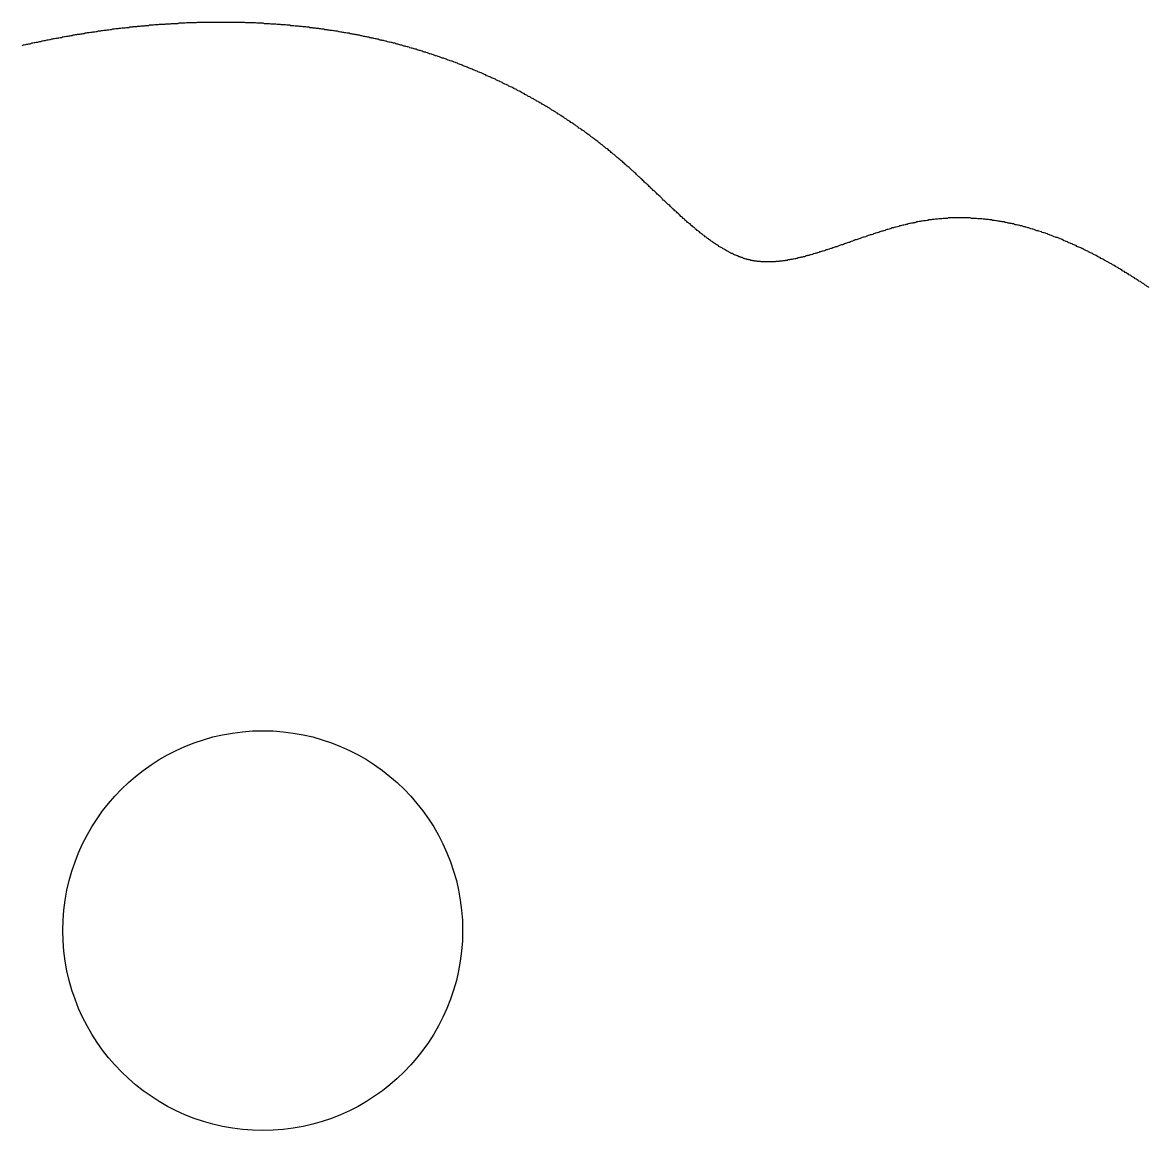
# Model space of a CAD drawing. Header units: millimetres. Extents: x 289 to 9778, y -894 to 6380.
# Drawn here: x 7128.73 to 7156.9, y 833.16 to 860.88 of the extents above; entities that cross this region are included whole.
import ezdxf

# ---------------------------------------------------------------- set-up
doc = ezdxf.new("R2010")
doc.units = ezdxf.units.MM
doc.layers.add('DRAW', color=7, linetype='Continuous')

msp = doc.modelspace()

# ---------------------------------------------------------------- linework, layer by layer
msp.add_circle((7134.74, 838.163), 5)
at = {"layer": 'DRAW'}
msp.add_polyline3d([(7156.91, 854.248, 0), (7156.89, 854.268, 0), (7156.87, 854.278, 0), (7156.84, 854.298, 0), (7156.82, 854.308, 0), (7156.8, 854.328, 0), (7156.78, 854.338, 0), (7156.75, 854.358, 0), (7156.73, 854.368, 0), (7156.71, 854.388, 0), (7156.69, 854.398, 0), (7156.66, 854.408, 0), (7156.64, 854.428, 0), (7156.62, 854.438, 0), (7156.6, 854.458, 0), (7156.57, 854.468, 0), (7156.55, 854.488, 0), (7156.53, 854.498, 0), (7156.5, 854.518, 0), (7156.48, 854.528, 0), (7156.46, 854.548, 0), (7156.44, 854.558, 0), (7156.41, 854.568, 0), (7156.39, 854.588, 0), (7156.37, 854.598, 0), (7156.34, 854.618, 0), (7156.32, 854.628, 0), (7156.3, 854.648, 0), (7156.27, 854.658, 0), (7156.25, 854.668, 0), (7156.23, 854.688, 0), (7156.21, 854.698, 0), (7156.18, 854.718, 0), (7156.16, 854.728, 0), (7156.14, 854.738, 0), (7156.11, 854.758, 0), (7156.09, 854.768, 0), (7156.07, 854.778, 0), (7156.04, 854.798, 0), (7156.02, 854.808, 0), (7156, 854.818, 0), (7155.97, 854.838, 0), (7155.95, 854.848, 0), (7155.93, 854.858, 0), (7155.9, 854.878, 0), (7155.88, 854.888, 0), (7155.85, 854.898, 0), (7155.83, 854.918, 0), (7155.81, 854.928, 0), (7155.78, 854.938, 0), (7155.76, 854.958, 0), (7155.74, 854.968, 0), (7155.71, 854.978, 0), (7155.69, 854.998, 0), (7155.66, 855.008, 0), (7155.64, 855.018, 0), (7155.62, 855.028, 0), (7155.59, 855.048, 0), (7155.57, 855.058, 0), (7155.55, 855.068, 0), (7155.52, 855.078, 0), (7155.5, 855.098, 0), (7155.47, 855.108, 0), (7155.45, 855.118, 0), (7155.43, 855.128, 0), (7155.4, 855.138, 0), (7155.38, 855.158, 0), (7155.35, 855.168, 0), (7155.33, 855.178, 0), (7155.3, 855.188, 0), (7155.28, 855.198, 0), (7155.26, 855.218, 0), (7155.23, 855.228, 0), (7155.21, 855.238, 0), (7155.18, 855.248, 0), (7155.16, 855.258, 0), (7155.13, 855.268, 0), (7155.11, 855.278, 0), (7155.09, 855.298, 0), (7155.06, 855.308, 0), (7155.04, 855.318, 0), (7155.01, 855.328, 0), (7154.99, 855.338, 0), (7154.96, 855.348, 0), (7154.94, 855.358, 0), (7154.91, 855.368, 0), (7154.89, 855.378, 0), (7154.87, 855.388, 0), (7154.84, 855.398, 0), (7154.82, 855.408, 0), (7154.79, 855.418, 0), (7154.77, 855.428, 0), (7154.74, 855.448, 0), (7154.72, 855.458, 0), (7154.69, 855.468, 0), (7154.67, 855.478, 0), (7154.64, 855.488, 0), (7154.62, 855.498, 0), (7154.59, 855.498, 0), (7154.57, 855.508, 0), (7154.54, 855.518, 0), (7154.52, 855.528, 0), (7154.49, 855.538, 0), (7154.47, 855.548, 0), (7154.44, 855.558, 0), (7154.42, 855.568, 0), (7154.39, 855.578, 0), (7154.37, 855.588, 0), (7154.34, 855.598, 0), (7154.32, 855.608, 0), (7154.29, 855.618, 0), (7154.27, 855.618, 0), (7154.24, 855.628, 0), (7154.22, 855.638, 0), (7154.19, 855.648, 0), (7154.16, 855.658, 0), (7154.14, 855.668, 0), (7154.11, 855.668, 0), (7154.09, 855.678, 0), (7154.06, 855.688, 0), (7154.04, 855.698, 0), (7154.01, 855.708, 0), (7153.99, 855.708, 0), (7153.96, 855.718, 0), (7153.94, 855.728, 0), (7153.91, 855.738, 0), (7153.88, 855.738, 0), (7153.86, 855.748, 0), (7153.83, 855.758, 0), (7153.81, 855.768, 0), (7153.78, 855.768, 0), (7153.76, 855.778, 0), (7153.73, 855.788, 0), (7153.7, 855.788, 0), (7153.68, 855.798, 0), (7153.65, 855.808, 0), (7153.63, 855.808, 0), (7153.6, 855.818, 0), (7153.57, 855.818, 0), (7153.55, 855.828, 0), (7153.52, 855.838, 0), (7153.5, 855.838, 0), (7153.47, 855.848, 0), (7153.44, 855.848, 0), (7153.42, 855.858, 0), (7153.39, 855.858, 0), (7153.37, 855.868, 0), (7153.34, 855.878, 0), (7153.31, 855.878, 0), (7153.29, 855.888, 0), (7153.26, 855.888, 0), (7153.24, 855.888, 0), (7153.21, 855.898, 0), (7153.18, 855.898, 0), (7153.16, 855.908, 0), (7153.13, 855.908, 0), (7153.1, 855.918, 0), (7153.08, 855.918, 0), (7153.05, 855.928, 0), (7153.02, 855.928, 0), (7153, 855.928, 0), (7152.97, 855.938, 0), (7152.95, 855.938, 0), (7152.92, 855.938, 0), (7152.89, 855.948, 0), (7152.87, 855.948, 0), (7152.84, 855.948, 0), (7152.81, 855.958, 0), (7152.79, 855.958, 0), (7152.76, 855.958, 0), (7152.73, 855.968, 0), (7152.71, 855.968, 0), (7152.68, 855.968, 0), (7152.65, 855.968, 0), (7152.63, 855.968, 0), (7152.6, 855.978, 0), (7152.57, 855.978, 0), (7152.55, 855.978, 0), (7152.52, 855.978, 0), (7152.49, 855.978, 0), (7152.47, 855.978, 0), (7152.44, 855.988, 0), (7152.41, 855.988, 0), (7152.38, 855.988, 0), (7152.36, 855.988, 0), (7152.33, 855.988, 0), (7152.3, 855.988, 0), (7152.28, 855.988, 0), (7152.25, 855.988, 0), (7152.22, 855.988, 0), (7152.2, 855.988, 0), (7152.17, 855.988, 0), (7152.14, 855.988, 0), (7152.11, 855.988, 0), (7152.09, 855.988, 0), (7152.06, 855.988, 0), (7152.03, 855.988, 0), (7152.01, 855.988, 0), (7151.98, 855.988, 0), (7151.95, 855.988, 0), (7151.92, 855.988, 0), (7151.9, 855.988, 0), (7151.87, 855.978, 0), (7151.84, 855.978, 0), (7151.82, 855.978, 0), (7151.79, 855.978, 0), (7151.76, 855.978, 0), (7151.73, 855.968, 0), (7151.71, 855.968, 0), (7151.68, 855.968, 0), (7151.65, 855.968, 0), (7151.62, 855.958, 0), (7151.6, 855.958, 0), (7151.57, 855.958, 0), (7151.54, 855.948, 0), (7151.51, 855.948, 0), (7151.49, 855.948, 0), (7151.46, 855.938, 0), (7151.43, 855.938, 0), (7151.4, 855.938, 0), (7151.38, 855.928, 0), (7151.35, 855.928, 0), (7151.32, 855.918, 0), (7151.3, 855.918, 0), (7151.27, 855.918, 0), (7151.24, 855.908, 0), (7151.21, 855.908, 0), (7151.19, 855.898, 0), (7151.16, 855.898, 0), (7151.13, 855.888, 0), (7151.1, 855.888, 0), (7151.08, 855.878, 0), (7151.05, 855.868, 0), (7151.02, 855.868, 0), (7151, 855.858, 0), (7150.97, 855.858, 0), (7150.94, 855.848, 0), (7150.92, 855.848, 0), (7150.89, 855.838, 0), (7150.86, 855.828, 0), (7150.83, 855.828, 0), (7150.81, 855.818, 0), (7150.78, 855.808, 0), (7150.75, 855.808, 0), (7150.73, 855.798, 0), (7150.7, 855.788, 0), (7150.67, 855.788, 0), (7150.65, 855.778, 0), (7150.62, 855.768, 0), (7150.59, 855.758, 0), (7150.57, 855.758, 0), (7150.54, 855.748, 0), (7150.52, 855.738, 0), (7150.49, 855.738, 0), (7150.46, 855.728, 0), (7150.44, 855.718, 0), (7150.41, 855.708, 0), (7150.38, 855.698, 0), (7150.36, 855.698, 0), (7150.33, 855.688, 0), (7150.31, 855.678, 0), (7150.28, 855.668, 0), (7150.25, 855.658, 0), (7150.23, 855.658, 0), (7150.2, 855.648, 0), (7150.18, 855.638, 0), (7150.15, 855.628, 0), (7150.12, 855.618, 0), (7150.1, 855.618, 0), (7150.07, 855.608, 0), (7150.05, 855.598, 0), (7150.02, 855.588, 0), (7150, 855.578, 0), (7149.97, 855.568, 0), (7149.94, 855.568, 0), (7149.92, 855.558, 0), (7149.89, 855.548, 0), (7149.87, 855.538, 0), (7149.84, 855.528, 0), (7149.82, 855.518, 0), (7149.79, 855.508, 0), (7149.77, 855.508, 0), (7149.74, 855.498, 0), (7149.72, 855.488, 0), (7149.69, 855.478, 0), (7149.66, 855.468, 0), (7149.64, 855.458, 0), (7149.61, 855.448, 0), (7149.59, 855.438, 0), (7149.56, 855.438, 0), (7149.54, 855.428, 0), (7149.51, 855.418, 0), (7149.49, 855.408, 0), (7149.46, 855.398, 0), (7149.44, 855.388, 0), (7149.42, 855.378, 0), (7149.39, 855.378, 0), (7149.37, 855.368, 0), (7149.34, 855.358, 0), (7149.32, 855.348, 0), (7149.29, 855.338, 0), (7149.27, 855.328, 0), (7149.24, 855.318, 0), (7149.22, 855.318, 0), (7149.19, 855.308, 0), (7149.17, 855.298, 0), (7149.15, 855.288, 0), (7149.12, 855.278, 0), (7149.1, 855.268, 0), (7149.07, 855.268, 0), (7149.05, 855.258, 0), (7149.03, 855.248, 0), (7149, 855.238, 0), (7148.98, 855.228, 0), (7148.95, 855.228, 0), (7148.93, 855.218, 0), (7148.91, 855.208, 0), (7148.88, 855.198, 0), (7148.86, 855.188, 0), (7148.83, 855.188, 0), (7148.81, 855.178, 0), (7148.79, 855.168, 0), (7148.76, 855.158, 0), (7148.74, 855.158, 0), (7148.72, 855.148, 0), (7148.69, 855.138, 0), (7148.67, 855.138, 0), (7148.65, 855.128, 0), (7148.62, 855.118, 0), (7148.6, 855.108, 0), (7148.58, 855.108, 0), (7148.56, 855.098, 0), (7148.53, 855.088, 0), (7148.51, 855.088, 0), (7148.49, 855.078, 0), (7148.46, 855.068, 0), (7148.44, 855.068, 0), (7148.42, 855.058, 0), (7148.4, 855.048, 0), (7148.37, 855.048, 0), (7148.35, 855.038, 0), (7148.33, 855.038, 0), (7148.31, 855.028, 0), (7148.29, 855.018, 0), (7148.26, 855.018, 0), (7148.24, 855.008, 0), (7148.22, 855.008, 0), (7148.2, 854.998, 0), (7148.18, 854.998, 0), (7148.15, 854.988, 0), (7148.13, 854.988, 0), (7148.11, 854.978, 0), (7148.09, 854.978, 0), (7148.07, 854.968, 0), (7148.05, 854.968, 0), (7148.02, 854.958, 0), (7148, 854.958, 0), (7147.98, 854.948, 0), (7147.96, 854.948, 0), (7147.94, 854.948, 0), (7147.92, 854.938, 0), (7147.9, 854.938, 0), (7147.88, 854.938, 0), (7147.86, 854.928, 0), (7147.84, 854.928, 0), (7147.82, 854.928, 0), (7147.8, 854.918, 0), (7147.77, 854.918, 0), (7147.75, 854.918, 0), (7147.73, 854.908, 0), (7147.71, 854.908, 0), (7147.69, 854.908, 0), (7147.67, 854.908, 0), (7147.65, 854.898, 0), (7147.63, 854.898, 0), (7147.61, 854.898, 0), (7147.6, 854.898, 0), (7147.58, 854.898, 0), (7147.56, 854.888, 0), (7147.54, 854.888, 0), (7147.52, 854.888, 0), (7147.5, 854.888, 0), (7147.48, 854.888, 0), (7147.46, 854.888, 0), (7147.44, 854.888, 0), (7147.42, 854.888, 0), (7147.4, 854.888, 0), (7147.39, 854.888, 0), (7147.37, 854.888, 0), (7147.35, 854.888, 0), (7147.33, 854.888, 0), (7147.31, 854.888, 0), (7147.29, 854.888, 0), (7147.28, 854.888, 0), (7147.26, 854.888, 0), (7147.24, 854.888, 0), (7147.22, 854.888, 0), (7147.21, 854.888, 0), (7147.19, 854.898, 0), (7147.17, 854.898, 0), (7147.15, 854.898, 0), (7147.14, 854.898, 0), (7147.12, 854.898, 0), (7147.1, 854.908, 0), (7147.09, 854.908, 0), (7147.07, 854.908, 0), (7147.05, 854.908, 0), (7147.03, 854.918, 0), (7147.02, 854.918, 0), (7147, 854.918, 0), (7146.98, 854.928, 0), (7146.97, 854.928, 0), (7146.95, 854.928, 0), (7146.93, 854.938, 0), (7146.92, 854.938, 0), (7146.9, 854.938, 0), (7146.88, 854.948, 0), (7146.86, 854.948, 0), (7146.85, 854.958, 0), (7146.83, 854.958, 0), (7146.81, 854.968, 0), (7146.8, 854.968, 0), (7146.78, 854.978, 0), (7146.76, 854.978, 0), (7146.75, 854.988, 0), (7146.73, 854.998, 0), (7146.71, 854.998, 0), (7146.69, 855.008, 0), (7146.68, 855.018, 0), (7146.66, 855.018, 0), (7146.64, 855.028, 0), (7146.63, 855.038, 0), (7146.61, 855.038, 0), (7146.59, 855.048, 0), (7146.57, 855.058, 0), (7146.56, 855.058, 0), (7146.54, 855.068, 0), (7146.52, 855.078, 0), (7146.51, 855.088, 0), (7146.49, 855.098, 0), (7146.47, 855.098, 0), (7146.45, 855.108, 0), (7146.44, 855.118, 0), (7146.42, 855.128, 0), (7146.4, 855.138, 0), (7146.38, 855.148, 0), (7146.37, 855.158, 0), (7146.35, 855.168, 0), (7146.33, 855.178, 0), (7146.31, 855.188, 0), (7146.3, 855.198, 0), (7146.28, 855.208, 0), (7146.26, 855.218, 0), (7146.24, 855.228, 0), (7146.23, 855.238, 0), (7146.21, 855.248, 0), (7146.19, 855.258, 0), (7146.17, 855.268, 0), (7146.15, 855.278, 0), (7146.14, 855.288, 0), (7146.12, 855.308, 0), (7146.1, 855.318, 0), (7146.08, 855.328, 0), (7146.07, 855.338, 0), (7146.05, 855.348, 0), (7146.03, 855.358, 0), (7146.01, 855.378, 0), (7145.99, 855.388, 0), (7145.98, 855.398, 0), (7145.96, 855.408, 0), (7145.94, 855.428, 0), (7145.92, 855.438, 0), (7145.9, 855.448, 0), (7145.89, 855.468, 0), (7145.87, 855.478, 0), (7145.85, 855.488, 0), (7145.83, 855.508, 0), (7145.81, 855.518, 0), (7145.79, 855.538, 0), (7145.78, 855.548, 0), (7145.76, 855.558, 0), (7145.74, 855.578, 0), (7145.72, 855.588, 0), (7145.7, 855.608, 0), (7145.68, 855.618, 0), (7145.67, 855.638, 0), (7145.65, 855.648, 0), (7145.63, 855.668, 0), (7145.61, 855.678, 0), (7145.59, 855.698, 0), (7145.57, 855.708, 0), (7145.56, 855.728, 0), (7145.54, 855.738, 0), (7145.52, 855.758, 0), (7145.5, 855.768, 0), (7145.48, 855.788, 0), (7145.46, 855.798, 0), (7145.45, 855.818, 0), (7145.43, 855.838, 0), (7145.41, 855.848, 0), (7145.39, 855.868, 0), (7145.37, 855.878, 0), (7145.35, 855.898, 0), (7145.33, 855.918, 0), (7145.31, 855.928, 0), (7145.3, 855.948, 0), (7145.28, 855.968, 0), (7145.26, 855.978, 0), (7145.24, 855.998, 0), (7145.22, 856.018, 0), (7145.2, 856.028, 0), (7145.18, 856.048, 0), (7145.16, 856.068, 0), (7145.15, 856.088, 0), (7145.13, 856.098, 0), (7145.11, 856.118, 0), (7145.09, 856.138, 0), (7145.07, 856.158, 0), (7145.05, 856.168, 0), (7145.03, 856.188, 0), (7145.01, 856.208, 0), (7144.99, 856.228, 0), (7144.97, 856.238, 0), (7144.96, 856.258, 0), (7144.94, 856.278, 0), (7144.92, 856.298, 0), (7144.9, 856.318, 0), (7144.88, 856.328, 0), (7144.86, 856.348, 0), (7144.84, 856.368, 0), (7144.82, 856.388, 0), (7144.8, 856.408, 0), (7144.78, 856.428, 0), (7144.76, 856.438, 0), (7144.74, 856.458, 0), (7144.73, 856.478, 0), (7144.71, 856.498, 0), (7144.69, 856.518, 0), (7144.67, 856.538, 0), (7144.65, 856.548, 0), (7144.63, 856.568, 0), (7144.61, 856.588, 0), (7144.59, 856.608, 0), (7144.57, 856.628, 0), (7144.55, 856.648, 0), (7144.53, 856.668, 0), (7144.51, 856.678, 0), (7144.49, 856.698, 0), (7144.47, 856.718, 0), (7144.45, 856.738, 0), (7144.43, 856.758, 0), (7144.41, 856.778, 0), (7144.39, 856.798, 0), (7144.37, 856.818, 0), (7144.35, 856.838, 0), (7144.33, 856.848, 0), (7144.31, 856.868, 0), (7144.29, 856.888, 0), (7144.27, 856.908, 0), (7144.25, 856.928, 0), (7144.23, 856.948, 0), (7144.21, 856.968, 0), (7144.19, 856.988, 0), (7144.17, 856.998, 0), (7144.15, 857.018, 0), (7144.13, 857.038, 0), (7144.11, 857.058, 0), (7144.09, 857.078, 0), (7144.07, 857.098, 0), (7144.05, 857.118, 0), (7144.03, 857.138, 0), (7144.01, 857.158, 0), (7143.99, 857.168, 0), (7143.97, 857.188, 0), (7143.95, 857.208, 0), (7143.93, 857.228, 0), (7143.91, 857.248, 0), (7143.88, 857.268, 0), (7143.86, 857.288, 0), (7143.84, 857.298, 0), (7143.82, 857.318, 0), (7143.8, 857.338, 0), (7143.78, 857.358, 0), (7143.76, 857.378, 0), (7143.74, 857.398, 0), (7143.72, 857.408, 0), (7143.7, 857.428, 0), (7143.67, 857.448, 0), (7143.65, 857.468, 0), (7143.63, 857.488, 0), (7143.61, 857.498, 0), (7143.59, 857.518, 0), (7143.57, 857.538, 0), (7143.55, 857.558, 0), (7143.53, 857.578, 0), (7143.51, 857.588, 0), (7143.48, 857.608, 0), (7143.46, 857.628, 0), (7143.44, 857.648, 0), (7143.42, 857.658, 0), (7143.4, 857.678, 0), (7143.38, 857.698, 0), (7143.36, 857.718, 0), (7143.33, 857.728, 0), (7143.31, 857.748, 0), (7143.29, 857.768, 0), (7143.27, 857.778, 0), (7143.25, 857.798, 0), (7143.23, 857.818, 0), (7143.2, 857.838, 0), (7143.18, 857.848, 0), (7143.16, 857.868, 0), (7143.14, 857.888, 0), (7143.12, 857.898, 0), (7143.1, 857.918, 0), (7143.07, 857.938, 0), (7143.05, 857.948, 0), (7143.03, 857.968, 0), (7143.01, 857.988, 0), (7142.99, 857.998, 0), (7142.96, 858.018, 0), (7142.94, 858.038, 0), (7142.92, 858.048, 0), (7142.9, 858.068, 0), (7142.88, 858.078, 0), (7142.85, 858.098, 0), (7142.83, 858.118, 0), (7142.81, 858.128, 0), (7142.79, 858.148, 0), (7142.77, 858.168, 0), (7142.74, 858.178, 0), (7142.72, 858.198, 0), (7142.7, 858.208, 0), (7142.68, 858.228, 0), (7142.65, 858.238, 0), (7142.63, 858.258, 0), (7142.61, 858.278, 0), (7142.59, 858.288, 0), (7142.56, 858.308, 0), (7142.54, 858.318, 0), (7142.52, 858.338, 0), (7142.5, 858.348, 0), (7142.47, 858.368, 0), (7142.45, 858.378, 0), (7142.43, 858.398, 0), (7142.41, 858.408, 0), (7142.38, 858.428, 0), (7142.36, 858.438, 0), (7142.34, 858.458, 0), (7142.32, 858.468, 0), (7142.29, 858.488, 0), (7142.27, 858.498, 0), (7142.25, 858.518, 0), (7142.23, 858.528, 0), (7142.2, 858.548, 0), (7142.18, 858.558, 0), (7142.16, 858.578, 0), (7142.13, 858.588, 0), (7142.11, 858.608, 0), (7142.09, 858.618, 0), (7142.07, 858.638, 0), (7142.04, 858.648, 0), (7142.02, 858.658, 0), (7142, 858.678, 0), (7141.97, 858.688, 0), (7141.95, 858.708, 0), (7141.93, 858.718, 0), (7141.91, 858.738, 0), (7141.88, 858.748, 0), (7141.86, 858.758, 0), (7141.84, 858.778, 0), (7141.81, 858.788, 0), (7141.79, 858.798, 0), (7141.77, 858.818, 0), (7141.74, 858.828, 0), (7141.72, 858.848, 0), (7141.7, 858.858, 0), (7141.67, 858.868, 0), (7141.65, 858.888, 0), (7141.63, 858.898, 0), (7141.6, 858.908, 0), (7141.58, 858.928, 0), (7141.56, 858.938, 0), (7141.53, 858.948, 0), (7141.51, 858.968, 0), (7141.49, 858.978, 0), (7141.46, 858.988, 0), (7141.44, 859.008, 0), (7141.42, 859.018, 0), (7141.39, 859.028, 0), (7141.37, 859.038, 0), (7141.35, 859.058, 0), (7141.32, 859.068, 0), (7141.3, 859.078, 0), (7141.28, 859.098, 0), (7141.25, 859.108, 0), (7141.23, 859.118, 0), (7141.21, 859.128, 0), (7141.18, 859.148, 0), (7141.16, 859.158, 0), (7141.13, 859.168, 0), (7141.11, 859.178, 0), (7141.09, 859.198, 0), (7141.06, 859.208, 0), (7141.04, 859.218, 0), (7141.02, 859.228, 0), (7140.99, 859.248, 0), (7140.97, 859.258, 0), (7140.94, 859.268, 0), (7140.92, 859.278, 0), (7140.9, 859.288, 0), (7140.87, 859.308, 0), (7140.85, 859.318, 0), (7140.83, 859.328, 0), (7140.8, 859.338, 0), (7140.78, 859.348, 0), (7140.75, 859.358, 0), (7140.73, 859.378, 0), (7140.71, 859.388, 0), (7140.68, 859.398, 0), (7140.66, 859.408, 0), (7140.63, 859.418, 0), (7140.61, 859.428, 0), (7140.59, 859.438, 0), (7140.56, 859.458, 0), (7140.54, 859.468, 0), (7140.51, 859.478, 0), (7140.49, 859.488, 0), (7140.46, 859.498, 0), (7140.44, 859.508, 0), (7140.42, 859.518, 0), (7140.39, 859.528, 0), (7140.37, 859.538, 0), (7140.34, 859.548, 0), (7140.32, 859.568, 0), (7140.29, 859.578, 0), (7140.27, 859.588, 0), (7140.25, 859.598, 0), (7140.22, 859.608, 0), (7140.2, 859.618, 0), (7140.17, 859.628, 0), (7140.15, 859.638, 0), (7140.12, 859.648, 0), (7140.1, 859.658, 0), (7140.07, 859.668, 0), (7140.05, 859.678, 0), (7140.03, 859.688, 0), (7140, 859.698, 0), (7139.98, 859.708, 0), (7139.95, 859.718, 0), (7139.93, 859.728, 0), (7139.9, 859.738, 0), (7139.88, 859.748, 0), (7139.85, 859.758, 0), (7139.83, 859.768, 0), (7139.8, 859.778, 0), (7139.78, 859.788, 0), (7139.75, 859.798, 0), (7139.73, 859.808, 0), (7139.71, 859.818, 0), (7139.68, 859.828, 0), (7139.66, 859.838, 0), (7139.63, 859.848, 0), (7139.61, 859.858, 0), (7139.58, 859.868, 0), (7139.56, 859.878, 0), (7139.53, 859.888, 0), (7139.51, 859.898, 0), (7139.48, 859.908, 0), (7139.46, 859.908, 0), (7139.43, 859.918, 0), (7139.41, 859.928, 0), (7139.38, 859.938, 0), (7139.36, 859.948, 0), (7139.33, 859.958, 0), (7139.31, 859.968, 0), (7139.28, 859.978, 0), (7139.26, 859.988, 0), (7139.23, 859.988, 0), (7139.21, 859.998, 0), (7139.18, 860.008, 0), (7139.16, 860.018, 0), (7139.13, 860.028, 0), (7139.11, 860.038, 0), (7139.08, 860.048, 0), (7139.06, 860.048, 0), (7139.03, 860.058, 0), (7139.01, 860.068, 0), (7138.98, 860.078, 0), (7138.96, 860.088, 0), (7138.93, 860.098, 0), (7138.91, 860.098, 0), (7138.88, 860.108, 0), (7138.86, 860.118, 0), (7138.83, 860.128, 0), (7138.81, 860.138, 0), (7138.78, 860.138, 0), (7138.75, 860.148, 0), (7138.73, 860.158, 0), (7138.7, 860.168, 0), (7138.68, 860.178, 0), (7138.65, 860.178, 0), (7138.63, 860.188, 0), (7138.6, 860.198, 0), (7138.58, 860.208, 0), (7138.55, 860.208, 0), (7138.53, 860.218, 0), (7138.5, 860.228, 0), (7138.48, 860.238, 0), (7138.45, 860.238, 0), (7138.42, 860.248, 0), (7138.4, 860.258, 0), (7138.37, 860.268, 0), (7138.35, 860.268, 0), (7138.32, 860.278, 0), (7138.3, 860.288, 0), (7138.27, 860.288, 0), (7138.25, 860.298, 0), (7138.22, 860.308, 0), (7138.19, 860.308, 0), (7138.17, 860.318, 0), (7138.14, 860.328, 0), (7138.12, 860.338, 0), (7138.09, 860.338, 0), (7138.07, 860.348, 0), (7138.04, 860.358, 0), (7138.01, 860.358, 0), (7137.99, 860.368, 0), (7137.96, 860.378, 0), (7137.94, 860.378, 0), (7137.91, 860.388, 0), (7137.89, 860.388, 0), (7137.86, 860.398, 0), (7137.83, 860.408, 0), (7137.81, 860.408, 0), (7137.78, 860.418, 0), (7137.76, 860.428, 0), (7137.73, 860.428, 0), (7137.71, 860.438, 0), (7137.68, 860.438, 0), (7137.65, 860.448, 0), (7137.63, 860.458, 0), (7137.6, 860.458, 0), (7137.58, 860.468, 0), (7137.55, 860.468, 0), (7137.52, 860.478, 0), (7137.5, 860.488, 0), (7137.47, 860.488, 0), (7137.45, 860.498, 0), (7137.42, 860.498, 0), (7137.39, 860.508, 0), (7137.37, 860.508, 0), (7137.34, 860.518, 0), (7137.32, 860.518, 0), (7137.29, 860.528, 0), (7137.26, 860.528, 0), (7137.24, 860.538, 0), (7137.21, 860.548, 0), (7137.19, 860.548, 0), (7137.16, 860.558, 0), (7137.13, 860.558, 0), (7137.11, 860.568, 0), (7137.08, 860.568, 0), (7137.06, 860.578, 0), (7137.03, 860.578, 0), (7137, 860.588, 0), (7136.98, 860.588, 0), (7136.95, 860.598, 0), (7136.93, 860.598, 0), (7136.9, 860.608, 0), (7136.87, 860.608, 0), (7136.85, 860.608, 0), (7136.82, 860.618, 0), (7136.79, 860.618, 0), (7136.77, 860.628, 0), (7136.74, 860.628, 0), (7136.72, 860.638, 0), (7136.69, 860.638, 0), (7136.66, 860.648, 0), (7136.64, 860.648, 0), (7136.61, 860.658, 0), (7136.58, 860.658, 0), (7136.56, 860.658, 0), (7136.53, 860.668, 0), (7136.51, 860.668, 0), (7136.48, 860.678, 0), (7136.45, 860.678, 0), (7136.43, 860.678, 0), (7136.4, 860.688, 0), (7136.37, 860.688, 0), (7136.35, 860.698, 0), (7136.32, 860.698, 0), (7136.29, 860.698, 0), (7136.27, 860.708, 0), (7136.24, 860.708, 0), (7136.22, 860.708, 0), (7136.19, 860.718, 0), (7136.16, 860.718, 0), (7136.14, 860.728, 0), (7136.11, 860.728, 0), (7136.08, 860.728, 0), (7136.06, 860.738, 0), (7136.03, 860.738, 0), (7136, 860.738, 0), (7135.98, 860.748, 0), (7135.95, 860.748, 0), (7135.92, 860.748, 0), (7135.9, 860.758, 0), (7135.87, 860.758, 0), (7135.84, 860.758, 0), (7135.82, 860.768, 0), (7135.79, 860.768, 0), (7135.76, 860.768, 0), (7135.74, 860.768, 0), (7135.71, 860.778, 0), (7135.68, 860.778, 0), (7135.66, 860.778, 0), (7135.63, 860.788, 0), (7135.6, 860.788, 0), (7135.58, 860.788, 0), (7135.55, 860.788, 0), (7135.52, 860.798, 0), (7135.5, 860.798, 0), (7135.47, 860.798, 0), (7135.44, 860.798, 0), (7135.42, 860.808, 0), (7135.39, 860.808, 0), (7135.36, 860.808, 0), (7135.34, 860.808, 0), (7135.31, 860.818, 0), (7135.28, 860.818, 0), (7135.26, 860.818, 0), (7135.23, 860.818, 0), (7135.2, 860.818, 0), (7135.18, 860.828, 0), (7135.15, 860.828, 0), (7135.12, 860.828, 0), (7135.1, 860.828, 0), (7135.07, 860.838, 0), (7135.04, 860.838, 0), (7135.02, 860.838, 0), (7134.99, 860.838, 0), (7134.96, 860.838, 0), (7134.94, 860.838, 0), (7134.91, 860.848, 0), (7134.88, 860.848, 0), (7134.86, 860.848, 0), (7134.83, 860.848, 0), (7134.8, 860.848, 0), (7134.78, 860.848, 0), (7134.75, 860.858, 0), (7134.72, 860.858, 0), (7134.7, 860.858, 0), (7134.67, 860.858, 0), (7134.64, 860.858, 0), (7134.61, 860.858, 0), (7134.59, 860.858, 0), (7134.56, 860.868, 0), (7134.53, 860.868, 0), (7134.51, 860.868, 0), (7134.48, 860.868, 0), (7134.45, 860.868, 0), (7134.43, 860.868, 0), (7134.4, 860.868, 0), (7134.37, 860.868, 0), (7134.35, 860.868, 0), (7134.32, 860.868, 0), (7134.29, 860.878, 0), (7134.26, 860.878, 0), (7134.24, 860.878, 0), (7134.21, 860.878, 0), (7134.18, 860.878, 0), (7134.16, 860.878, 0), (7134.13, 860.878, 0), (7134.1, 860.878, 0), (7134.08, 860.878, 0), (7134.05, 860.878, 0), (7134.02, 860.878, 0), (7133.99, 860.878, 0), (7133.97, 860.878, 0), (7133.94, 860.878, 0), (7133.91, 860.878, 0), (7133.89, 860.878, 0), (7133.86, 860.878, 0), (7133.83, 860.878, 0), (7133.81, 860.878, 0), (7133.78, 860.878, 0), (7133.75, 860.878, 0), (7133.72, 860.878, 0), (7133.7, 860.878, 0), (7133.67, 860.878, 0), (7133.64, 860.878, 0), (7133.62, 860.878, 0), (7133.59, 860.878, 0), (7133.56, 860.878, 0), (7133.54, 860.878, 0), (7133.51, 860.878, 0), (7133.48, 860.878, 0), (7133.45, 860.878, 0), (7133.43, 860.878, 0), (7133.4, 860.878, 0), (7133.37, 860.878, 0), (7133.35, 860.878, 0), (7133.32, 860.878, 0), (7133.29, 860.878, 0), (7133.26, 860.878, 0), (7133.24, 860.878, 0), (7133.21, 860.878, 0), (7133.18, 860.878, 0), (7133.16, 860.878, 0), (7133.13, 860.878, 0), (7133.1, 860.878, 0), (7133.07, 860.868, 0), (7133.05, 860.868, 0), (7133.02, 860.868, 0), (7132.99, 860.868, 0), (7132.97, 860.868, 0), (7132.94, 860.868, 0), (7132.91, 860.868, 0), (7132.88, 860.868, 0), (7132.86, 860.868, 0), (7132.83, 860.868, 0), (7132.8, 860.858, 0), (7132.78, 860.858, 0), (7132.75, 860.858, 0), (7132.72, 860.858, 0), (7132.69, 860.858, 0), (7132.67, 860.858, 0), (7132.64, 860.858, 0), (7132.61, 860.848, 0), (7132.58, 860.848, 0), (7132.56, 860.848, 0), (7132.53, 860.848, 0), (7132.5, 860.848, 0), (7132.48, 860.848, 0), (7132.45, 860.848, 0), (7132.42, 860.838, 0), (7132.39, 860.838, 0), (7132.37, 860.838, 0), (7132.34, 860.838, 0), (7132.31, 860.838, 0), (7132.29, 860.828, 0), (7132.26, 860.828, 0), (7132.23, 860.828, 0), (7132.2, 860.828, 0), (7132.18, 860.828, 0), (7132.15, 860.828, 0), (7132.12, 860.818, 0), (7132.09, 860.818, 0), (7132.07, 860.818, 0), (7132.04, 860.818, 0), (7132.01, 860.808, 0), (7131.99, 860.808, 0), (7131.96, 860.808, 0), (7131.93, 860.808, 0), (7131.9, 860.808, 0), (7131.88, 860.798, 0), (7131.85, 860.798, 0), (7131.82, 860.798, 0), (7131.79, 860.798, 0), (7131.77, 860.788, 0), (7131.74, 860.788, 0), (7131.71, 860.788, 0), (7131.69, 860.788, 0), (7131.66, 860.778, 0), (7131.63, 860.778, 0), (7131.6, 860.778, 0), (7131.58, 860.768, 0), (7131.55, 860.768, 0), (7131.52, 860.768, 0), (7131.49, 860.768, 0), (7131.47, 860.758, 0), (7131.44, 860.758, 0), (7131.41, 860.758, 0), (7131.39, 860.748, 0), (7131.36, 860.748, 0), (7131.33, 860.748, 0), (7131.3, 860.738, 0), (7131.28, 860.738, 0), (7131.25, 860.738, 0), (7131.22, 860.738, 0), (7131.19, 860.728, 0), (7131.17, 860.728, 0), (7131.14, 860.728, 0), (7131.11, 860.718, 0), (7131.09, 860.718, 0), (7131.06, 860.718, 0), (7131.03, 860.708, 0), (7131, 860.708, 0), (7130.98, 860.708, 0), (7130.95, 860.698, 0), (7130.92, 860.698, 0), (7130.89, 860.688, 0), (7130.87, 860.688, 0), (7130.84, 860.688, 0), (7130.81, 860.678, 0), (7130.79, 860.678, 0), (7130.76, 860.678, 0), (7130.73, 860.668, 0), (7130.7, 860.668, 0), (7130.68, 860.658, 0), (7130.65, 860.658, 0), (7130.62, 860.658, 0), (7130.59, 860.648, 0), (7130.57, 860.648, 0), (7130.54, 860.638, 0), (7130.51, 860.638, 0), (7130.49, 860.638, 0), (7130.46, 860.628, 0), (7130.43, 860.628, 0), (7130.4, 860.618, 0), (7130.38, 860.618, 0), (7130.35, 860.618, 0), (7130.32, 860.608, 0), (7130.29, 860.608, 0), (7130.27, 860.598, 0), (7130.24, 860.598, 0), (7130.21, 860.588, 0), (7130.19, 860.588, 0), (7130.16, 860.578, 0), (7130.13, 860.578, 0), (7130.1, 860.578, 0), (7130.08, 860.568, 0), (7130.05, 860.568, 0), (7130.02, 860.558, 0), (7130, 860.558, 0), (7129.97, 860.548, 0), (7129.94, 860.548, 0), (7129.91, 860.538, 0), (7129.89, 860.538, 0), (7129.86, 860.528, 0), (7129.83, 860.528, 0), (7129.8, 860.518, 0), (7129.78, 860.518, 0), (7129.75, 860.508, 0), (7129.72, 860.508, 0), (7129.7, 860.498, 0), (7129.67, 860.498, 0), (7129.64, 860.488, 0), (7129.61, 860.488, 0), (7129.59, 860.478, 0), (7129.56, 860.478, 0), (7129.53, 860.468, 0), (7129.5, 860.468, 0), (7129.48, 860.458, 0), (7129.45, 860.458, 0), (7129.42, 860.448, 0), (7129.4, 860.448, 0), (7129.37, 860.438, 0), (7129.34, 860.438, 0), (7129.31, 860.428, 0), (7129.29, 860.418, 0), (7129.26, 860.418, 0), (7129.23, 860.408, 0), (7129.21, 860.408, 0), (7129.18, 860.398, 0), (7129.15, 860.398, 0), (7129.12, 860.388, 0), (7129.1, 860.378, 0), (7129.07, 860.378, 0), (7129.04, 860.368, 0), (7129.02, 860.368, 0), (7128.99, 860.358, 0), (7128.96, 860.358, 0), (7128.93, 860.348, 0), (7128.91, 860.338, 0), (7128.88, 860.338, 0), (7128.85, 860.328, 0), (7128.83, 860.328, 0), (7128.8, 860.318, 0), (7128.77, 860.308, 0), (7128.74, 860.308, 0), (7128.72, 860.298, 0)], dxfattribs=at)

doc.saveas('drawing.dxf')
